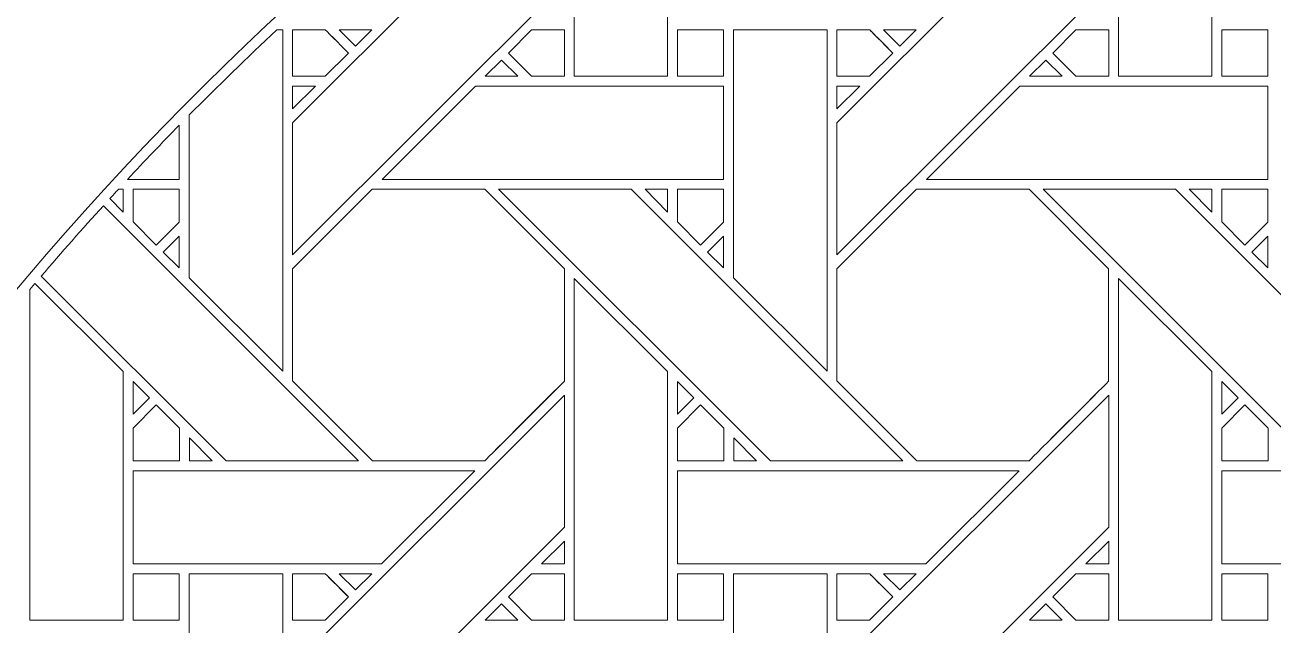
# Model space of a CAD drawing. Header units: inches. Extents: x 6.4 to 18.4, y 3.1 to 15.1.
# Drawn here: x 8.359 to 10.534, y 11.892 to 12.939 of the extents above; entities that cross this region are included whole.
import ezdxf

# ---------------------------------------------------------------- set-up
doc = ezdxf.new("R2010")
doc.units = ezdxf.units.IN
doc.header["$MEASUREMENT"] = 0
doc.layers.add('Design', color=7, linetype='Continuous', lineweight=0)

msp = doc.modelspace()

# ---------------------------------------------------------------- linework, layer by layer
at = {"layer": 'Design'}
for points, knots in [([(12.3829, 15.0948), (9.0691, 15.0948), (6.3829, 12.4085), (6.3829, 9.0948), (6.3829, 5.7811), (9.0691, 3.0948), (12.3829, 3.0948), (15.6966, 3.0948), (18.3829, 5.7811), (18.3829, 9.0948), (18.3829, 12.4085), (15.6966, 15.0948), (12.3829, 15.0948)], [0, 0, 0, 0, 1, 1, 1, 2, 2, 2, 3, 3, 3, 4, 4, 4, 4]), ([(7.399, 10.7636), (7.399, 10.7636), (7.4146, 10.7636), (7.4146, 10.7636), (7.4146, 10.7636), (7.4265, 10.7636), (7.4265, 10.7636), (7.4265, 10.7636), (17.3629, 10.7636), (17.3629, 10.7636), (17.3711, 10.7636), (17.3771, 10.7713), (17.3751, 10.7793), (17.374, 10.7838), (17.3725, 10.7889), (17.3707, 10.7944), (16.6636, 12.8699), (14.6977, 14.3629), (12.3829, 14.3629), (10.0662, 14.3629), (8.0989, 12.8675), (7.3933, 10.7893), (7.3898, 10.779), (7.3884, 10.7717), (7.3905, 10.7675), (7.3918, 10.7649), (7.3945, 10.7636), (7.399, 10.7636)], [0, 0, 0, 0, 1, 1, 1, 2, 2, 2, 3, 3, 3, 4, 4, 4, 5, 5, 5, 6, 6, 6, 7, 7, 7, 8, 8, 8, 9, 9, 9, 9]), ([(10.265, 12.8493), (10.265, 12.8493), (10.265, 13.4452), (10.265, 13.4452), (10.265, 13.4452), (10.4278, 13.283), (10.4278, 13.283), (10.4278, 13.283), (10.4278, 12.8493), (10.4278, 12.8493), (10.4278, 12.8493), (10.265, 12.8493), (10.265, 12.8493)], [0, 0, 0, 0, 1, 1, 1, 2, 2, 2, 3, 3, 3, 4, 4, 4, 4]), ([(9.3163, 13.3564), (9.3335, 13.3689), (9.3508, 13.3812), (9.3682, 13.3934), (9.3682, 13.3934), (9.4791, 13.283), (9.4791, 13.283), (9.4791, 13.283), (9.4791, 12.8493), (9.4791, 12.8493), (9.4791, 12.8493), (9.3163, 12.8493), (9.3163, 12.8493), (9.3163, 12.8493), (9.3163, 13.3564), (9.3163, 13.3564)], [0, 0, 0, 0, 1, 1, 1, 2, 2, 2, 3, 3, 3, 4, 4, 4, 5, 5, 5, 5]), ([(9.2992, 13.0116), (9.2992, 13.0116), (8.8255, 12.5379), (8.8255, 12.5379), (8.8255, 12.5379), (8.8255, 12.768), (8.8255, 12.768), (8.8255, 12.768), (9.2992, 13.2416), (9.2992, 13.2416), (9.2992, 13.2416), (9.2992, 13.0116), (9.2992, 13.0116)], [0, 0, 0, 0, 1, 1, 1, 2, 2, 2, 3, 3, 3, 4, 4, 4, 4]), ([(10.2479, 13.0116), (10.2479, 13.0116), (9.7742, 12.5379), (9.7742, 12.5379), (9.7742, 12.5379), (9.7742, 12.768), (9.7742, 12.768), (9.7742, 12.768), (10.2479, 13.2416), (10.2479, 13.2416), (10.2479, 13.2416), (10.2479, 13.0116), (10.2479, 13.0116)], [0, 0, 0, 0, 1, 1, 1, 2, 2, 2, 3, 3, 3, 4, 4, 4, 4]), ([(8.6454, 12.7817), (8.6952, 12.8321), (8.746, 12.8817), (8.7979, 12.9301), (8.7979, 12.9301), (8.8083, 12.9301), (8.8083, 12.9301), (8.8083, 12.9301), (8.8083, 12.335), (8.8083, 12.335), (8.8083, 12.335), (8.6454, 12.4979), (8.6454, 12.4979), (8.6454, 12.4979), (8.6454, 12.7817), (8.6454, 12.7817)], [0, 0, 0, 0, 1, 1, 1, 2, 2, 2, 3, 3, 3, 4, 4, 4, 5, 5, 5, 5]), ([(8.8255, 12.9301), (8.8255, 12.9301), (8.8825, 12.9301), (8.8825, 12.9301), (8.8877, 12.925), (8.9184, 12.8942), (8.9228, 12.8898), (8.9228, 12.8898), (8.8824, 12.8494), (8.8824, 12.8494), (8.8824, 12.8494), (8.8255, 12.8494), (8.8255, 12.8494), (8.8255, 12.8494), (8.8255, 12.9301), (8.8255, 12.9301)], [0, 0, 0, 0, 1, 1, 1, 2, 2, 2, 3, 3, 3, 4, 4, 4, 5, 5, 5, 5]), ([(8.9228, 12.8898), (8.9228, 12.8898), (8.8824, 12.8494), (8.8824, 12.8494), (8.8824, 12.8494), (8.8255, 12.8494), (8.8255, 12.8494), (8.8255, 12.8494), (8.8255, 12.9301), (8.8255, 12.9301), (8.8255, 12.9301), (8.8825, 12.9301), (8.8825, 12.9301), (8.8878, 12.9249), (8.9186, 12.8941), (8.9228, 12.8898)], [0, 0, 0, 0, 1, 1, 1, 2, 2, 2, 3, 3, 3, 4, 4, 4, 5, 5, 5, 5]), ([(8.9069, 12.9301), (8.9069, 12.9301), (8.9634, 12.9301), (8.9634, 12.9301), (8.9634, 12.9301), (8.9351, 12.9019), (8.9351, 12.9019), (8.9351, 12.9019), (8.9069, 12.9301), (8.9069, 12.9301)], [0, 0, 0, 0, 1, 1, 1, 2, 2, 2, 3, 3, 3, 3]), ([(9.2991, 12.8494), (9.2991, 12.8494), (9.242, 12.8494), (9.242, 12.8494), (9.242, 12.8494), (9.2017, 12.8897), (9.2017, 12.8897), (9.2017, 12.8897), (9.2421, 12.9302), (9.2421, 12.9302), (9.2421, 12.9302), (9.2991, 12.9302), (9.2991, 12.9302), (9.2991, 12.9302), (9.2991, 12.8494), (9.2991, 12.8494)], [0, 0, 0, 0, 1, 1, 1, 2, 2, 2, 3, 3, 3, 4, 4, 4, 5, 5, 5, 5]), ([(9.2017, 12.8897), (9.2017, 12.8897), (9.2421, 12.9302), (9.2421, 12.9302), (9.2421, 12.9302), (9.2991, 12.9302), (9.2991, 12.9302), (9.2991, 12.9302), (9.2991, 12.8494), (9.2991, 12.8494), (9.2991, 12.8494), (9.242, 12.8494), (9.242, 12.8494), (9.242, 12.8494), (9.2017, 12.8897), (9.2017, 12.8897)], [0, 0, 0, 0, 1, 1, 1, 2, 2, 2, 3, 3, 3, 4, 4, 4, 5, 5, 5, 5]), ([(9.4963, 12.9301), (9.4963, 12.9301), (9.5766, 12.9301), (9.5766, 12.9301), (9.5766, 12.9301), (9.5766, 12.8494), (9.5766, 12.8494), (9.5766, 12.8494), (9.4963, 12.8494), (9.4963, 12.8494), (9.4963, 12.8494), (9.4963, 12.9301), (9.4963, 12.9301)], [0, 0, 0, 0, 1, 1, 1, 2, 2, 2, 3, 3, 3, 4, 4, 4, 4]), ([(9.5766, 12.9301), (9.5766, 12.9301), (9.5766, 12.8494), (9.5766, 12.8494), (9.5766, 12.8494), (9.4963, 12.8494), (9.4963, 12.8494), (9.4963, 12.8494), (9.4963, 12.9301), (9.4963, 12.9301), (9.4963, 12.9301), (9.5766, 12.9301), (9.5766, 12.9301)], [0, 0, 0, 0, 1, 1, 1, 2, 2, 2, 3, 3, 3, 4, 4, 4, 4]), ([(9.5942, 12.4979), (9.5942, 12.4979), (9.5942, 12.9301), (9.5942, 12.9301), (9.5942, 12.9301), (9.7571, 12.9301), (9.7571, 12.9301), (9.7571, 12.9301), (9.7571, 12.335), (9.7571, 12.335), (9.7571, 12.335), (9.5942, 12.4979), (9.5942, 12.4979)], [0, 0, 0, 0, 1, 1, 1, 2, 2, 2, 3, 3, 3, 4, 4, 4, 4]), ([(9.7742, 12.9301), (9.7742, 12.9301), (9.8313, 12.9301), (9.8313, 12.9301), (9.8364, 12.925), (9.8672, 12.8942), (9.8716, 12.8898), (9.8716, 12.8898), (9.8312, 12.8494), (9.8312, 12.8494), (9.8312, 12.8494), (9.7742, 12.8494), (9.7742, 12.8494), (9.7742, 12.8494), (9.7742, 12.9301), (9.7742, 12.9301)], [0, 0, 0, 0, 1, 1, 1, 2, 2, 2, 3, 3, 3, 4, 4, 4, 5, 5, 5, 5]), ([(9.8557, 12.9056), (9.8557, 12.9056), (9.8716, 12.8898), (9.8716, 12.8898), (9.8716, 12.8898), (9.8312, 12.8494), (9.8312, 12.8494), (9.8312, 12.8494), (9.7742, 12.8494), (9.7742, 12.8494), (9.7742, 12.8494), (9.7742, 12.9301), (9.7742, 12.9301), (9.7742, 12.9301), (9.8313, 12.9301), (9.8313, 12.9301), (9.8366, 12.9248), (9.8465, 12.9149), (9.8557, 12.9056)], [0, 0, 0, 0, 1, 1, 1, 2, 2, 2, 3, 3, 3, 4, 4, 4, 5, 5, 5, 6, 6, 6, 6]), ([(9.8556, 12.9301), (9.8556, 12.9301), (9.9121, 12.9301), (9.9121, 12.9301), (9.9121, 12.9301), (9.8838, 12.9019), (9.8838, 12.9019), (9.8838, 12.9019), (9.8556, 12.9301), (9.8556, 12.9301)], [0, 0, 0, 0, 1, 1, 1, 2, 2, 2, 3, 3, 3, 3]), ([(10.1908, 12.8494), (10.1908, 12.8494), (10.1504, 12.8897), (10.1504, 12.8897), (10.1504, 12.8897), (10.1908, 12.9302), (10.1908, 12.9302), (10.1908, 12.9302), (10.2479, 12.9302), (10.2479, 12.9302), (10.2479, 12.9302), (10.2479, 12.8494), (10.2479, 12.8494), (10.2479, 12.8494), (10.1908, 12.8494), (10.1908, 12.8494)], [0, 0, 0, 0, 1, 1, 1, 2, 2, 2, 3, 3, 3, 4, 4, 4, 5, 5, 5, 5]), ([(10.2479, 12.9302), (10.2479, 12.9302), (10.2479, 12.8494), (10.2479, 12.8494), (10.2479, 12.8494), (10.1908, 12.8494), (10.1908, 12.8494), (10.1908, 12.8494), (10.1504, 12.8897), (10.1504, 12.8897), (10.1504, 12.8897), (10.1908, 12.9302), (10.1908, 12.9302), (10.1908, 12.9302), (10.2479, 12.9302), (10.2479, 12.9302)], [0, 0, 0, 0, 1, 1, 1, 2, 2, 2, 3, 3, 3, 4, 4, 4, 5, 5, 5, 5]), ([(10.5253, 12.8494), (10.5253, 12.8494), (10.4451, 12.8494), (10.4451, 12.8494), (10.4451, 12.8494), (10.4451, 12.9301), (10.4451, 12.9301), (10.4451, 12.9301), (10.5253, 12.9301), (10.5253, 12.9301), (10.5253, 12.9301), (10.5253, 12.8494), (10.5253, 12.8494)], [0, 0, 0, 0, 1, 1, 1, 2, 2, 2, 3, 3, 3, 4, 4, 4, 4]), ([(10.5253, 12.9301), (10.5253, 12.9301), (10.5253, 12.8494), (10.5253, 12.8494), (10.5253, 12.8494), (10.4451, 12.8494), (10.4451, 12.8494), (10.4451, 12.8494), (10.4451, 12.9301), (10.4451, 12.9301), (10.4451, 12.9301), (10.5253, 12.9301), (10.5253, 12.9301)], [0, 0, 0, 0, 1, 1, 1, 2, 2, 2, 3, 3, 3, 4, 4, 4, 4]), ([(9.2178, 12.8493), (9.2178, 12.8493), (9.1613, 12.8493), (9.1613, 12.8493), (9.1613, 12.8493), (9.1896, 12.8776), (9.1896, 12.8776), (9.1896, 12.8776), (9.2178, 12.8493), (9.2178, 12.8493)], [0, 0, 0, 0, 1, 1, 1, 2, 2, 2, 3, 3, 3, 3]), ([(10.1666, 12.8493), (10.1666, 12.8493), (10.11, 12.8493), (10.11, 12.8493), (10.11, 12.8493), (10.1383, 12.8776), (10.1383, 12.8776), (10.1383, 12.8776), (10.1666, 12.8493), (10.1666, 12.8493)], [0, 0, 0, 0, 1, 1, 1, 2, 2, 2, 3, 3, 3, 3]), ([(8.8653, 12.8322), (8.8653, 12.8322), (8.8255, 12.7924), (8.8255, 12.7924), (8.8255, 12.7924), (8.8255, 12.8322), (8.8255, 12.8322), (8.8255, 12.8322), (8.8653, 12.8322), (8.8653, 12.8322)], [0, 0, 0, 0, 1, 1, 1, 2, 2, 2, 3, 3, 3, 3]), ([(9.5766, 12.8322), (9.5766, 12.8322), (9.5766, 12.6694), (9.5766, 12.6694), (9.5766, 12.6694), (8.9813, 12.6694), (8.9813, 12.6694), (8.9813, 12.6694), (9.1442, 12.8322), (9.1442, 12.8322), (9.1442, 12.8322), (9.5766, 12.8322), (9.5766, 12.8322)], [0, 0, 0, 0, 1, 1, 1, 2, 2, 2, 3, 3, 3, 4, 4, 4, 4]), ([(9.8141, 12.8322), (9.8141, 12.8322), (9.7742, 12.7924), (9.7742, 12.7924), (9.7742, 12.7924), (9.7742, 12.8322), (9.7742, 12.8322), (9.7742, 12.8322), (9.8141, 12.8322), (9.8141, 12.8322)], [0, 0, 0, 0, 1, 1, 1, 2, 2, 2, 3, 3, 3, 3]), ([(10.5253, 12.8322), (10.5253, 12.8322), (10.5253, 12.6694), (10.5253, 12.6694), (10.5253, 12.6694), (9.9301, 12.6694), (9.9301, 12.6694), (9.9301, 12.6694), (10.0929, 12.8322), (10.0929, 12.8322), (10.0929, 12.8322), (10.5253, 12.8322), (10.5253, 12.8322)], [0, 0, 0, 0, 1, 1, 1, 2, 2, 2, 3, 3, 3, 4, 4, 4, 4]), ([(8.6279, 12.7639), (8.6279, 12.7639), (8.6279, 12.6694), (8.6279, 12.6694), (8.6279, 12.6694), (8.5378, 12.6694), (8.5378, 12.6694), (8.5674, 12.7012), (8.5974, 12.7328), (8.6279, 12.7639)], [0, 0, 0, 0, 1, 1, 1, 2, 2, 2, 3, 3, 3, 3]), ([(8.522, 12.6522), (8.522, 12.6522), (8.5304, 12.6522), (8.5304, 12.6522), (8.5304, 12.6522), (8.5304, 12.6124), (8.5304, 12.6124), (8.5304, 12.6124), (8.5071, 12.636), (8.5071, 12.636), (8.512, 12.6414), (8.517, 12.6468), (8.522, 12.6522)], [0, 0, 0, 0, 1, 1, 1, 2, 2, 2, 3, 3, 3, 4, 4, 4, 4]), ([(8.5476, 12.6523), (8.5476, 12.6523), (8.6278, 12.6523), (8.6278, 12.6523), (8.6278, 12.6523), (8.6278, 12.5947), (8.6278, 12.5947), (8.6278, 12.5947), (8.5879, 12.5547), (8.5879, 12.5547), (8.5879, 12.5547), (8.5476, 12.5951), (8.5476, 12.5951), (8.5476, 12.5951), (8.5476, 12.6523), (8.5476, 12.6523)], [0, 0, 0, 0, 1, 1, 1, 2, 2, 2, 3, 3, 3, 4, 4, 4, 5, 5, 5, 5]), ([(8.5879, 12.5547), (8.5879, 12.5547), (8.5476, 12.5951), (8.5476, 12.5951), (8.5476, 12.5951), (8.5476, 12.6523), (8.5476, 12.6523), (8.5476, 12.6523), (8.6278, 12.6523), (8.6278, 12.6523), (8.6278, 12.6523), (8.6278, 12.5947), (8.6278, 12.5947), (8.6278, 12.5947), (8.5879, 12.5547), (8.5879, 12.5547)], [0, 0, 0, 0, 1, 1, 1, 2, 2, 2, 3, 3, 3, 4, 4, 4, 5, 5, 5, 5]), ([(8.8255, 12.5135), (8.8255, 12.5135), (8.9642, 12.6523), (8.9642, 12.6523), (8.9642, 12.6523), (9.1604, 12.6523), (9.1604, 12.6523), (9.1604, 12.6523), (9.2991, 12.5135), (9.2991, 12.5135), (9.2991, 12.5135), (9.2991, 12.3173), (9.2991, 12.3173), (9.2813, 12.2994), (9.1694, 12.1876), (9.1604, 12.1786), (9.1604, 12.1786), (8.9647, 12.1786), (8.9647, 12.1786), (8.9647, 12.1786), (8.8255, 12.3179), (8.8255, 12.3179), (8.8255, 12.3179), (8.8255, 12.5135), (8.8255, 12.5135)], [0, 0, 0, 0, 1, 1, 1, 2, 2, 2, 3, 3, 3, 4, 4, 4, 5, 5, 5, 6, 6, 6, 7, 7, 7, 8, 8, 8, 8]), ([(9.1604, 12.6523), (9.1604, 12.6523), (9.2991, 12.5135), (9.2991, 12.5135), (9.2991, 12.5135), (9.2991, 12.3173), (9.2991, 12.3173), (9.281, 12.2991), (9.1691, 12.1874), (9.1604, 12.1786), (9.1604, 12.1786), (8.9647, 12.1786), (8.9647, 12.1786), (8.9647, 12.1786), (8.8255, 12.3179), (8.8255, 12.3179), (8.8255, 12.3179), (8.8255, 12.5135), (8.8255, 12.5135), (8.8255, 12.5135), (8.9642, 12.6523), (8.9642, 12.6523), (8.9642, 12.6523), (9.1604, 12.6523), (9.1604, 12.6523)], [0, 0, 0, 0, 1, 1, 1, 2, 2, 2, 3, 3, 3, 4, 4, 4, 5, 5, 5, 6, 6, 6, 7, 7, 7, 8, 8, 8, 8]), ([(9.8892, 12.1786), (9.8892, 12.1786), (9.6582, 12.1786), (9.6582, 12.1786), (9.6582, 12.1786), (9.1846, 12.6522), (9.1846, 12.6522), (9.1846, 12.6522), (9.4156, 12.6522), (9.4156, 12.6522), (9.4156, 12.6522), (9.8892, 12.1786), (9.8892, 12.1786)], [0, 0, 0, 0, 1, 1, 1, 2, 2, 2, 3, 3, 3, 4, 4, 4, 4]), ([(9.4397, 12.6522), (9.4397, 12.6522), (9.4791, 12.6522), (9.4791, 12.6522), (9.4791, 12.6522), (9.4791, 12.6124), (9.4791, 12.6124), (9.4791, 12.6124), (9.4397, 12.6522), (9.4397, 12.6522)], [0, 0, 0, 0, 1, 1, 1, 2, 2, 2, 3, 3, 3, 3]), ([(9.4963, 12.6523), (9.4963, 12.6523), (9.5766, 12.6523), (9.5766, 12.6523), (9.5766, 12.6523), (9.5766, 12.5947), (9.5766, 12.5947), (9.5766, 12.5947), (9.5366, 12.5547), (9.5366, 12.5547), (9.5366, 12.5547), (9.4963, 12.5951), (9.4963, 12.5951), (9.4963, 12.5951), (9.4963, 12.6523), (9.4963, 12.6523)], [0, 0, 0, 0, 1, 1, 1, 2, 2, 2, 3, 3, 3, 4, 4, 4, 5, 5, 5, 5]), ([(9.5766, 12.5947), (9.5766, 12.5947), (9.5366, 12.5547), (9.5366, 12.5547), (9.5366, 12.5547), (9.4963, 12.5951), (9.4963, 12.5951), (9.4963, 12.5951), (9.4963, 12.6523), (9.4963, 12.6523), (9.4963, 12.6523), (9.5766, 12.6523), (9.5766, 12.6523), (9.5766, 12.6523), (9.5766, 12.5947), (9.5766, 12.5947)], [0, 0, 0, 0, 1, 1, 1, 2, 2, 2, 3, 3, 3, 4, 4, 4, 5, 5, 5, 5]), ([(9.7742, 12.5135), (9.7742, 12.5135), (9.9129, 12.6523), (9.9129, 12.6523), (9.9129, 12.6523), (10.1091, 12.6523), (10.1091, 12.6523), (10.1091, 12.6523), (10.2478, 12.5135), (10.2478, 12.5135), (10.2478, 12.5135), (10.2478, 12.3173), (10.2478, 12.3173), (10.23, 12.2994), (10.1181, 12.1876), (10.1091, 12.1786), (10.1091, 12.1786), (9.9134, 12.1786), (9.9134, 12.1786), (9.9134, 12.1786), (9.7742, 12.3179), (9.7742, 12.3179), (9.7742, 12.3179), (9.7742, 12.5135), (9.7742, 12.5135)], [0, 0, 0, 0, 1, 1, 1, 2, 2, 2, 3, 3, 3, 4, 4, 4, 5, 5, 5, 6, 6, 6, 7, 7, 7, 8, 8, 8, 8]), ([(10.1091, 12.6523), (10.1091, 12.6523), (10.2478, 12.5135), (10.2478, 12.5135), (10.2478, 12.5135), (10.2478, 12.3173), (10.2478, 12.3173), (10.2301, 12.2995), (10.1182, 12.1877), (10.1091, 12.1786), (10.1091, 12.1786), (9.9134, 12.1786), (9.9134, 12.1786), (9.9134, 12.1786), (9.7742, 12.3179), (9.7742, 12.3179), (9.7742, 12.3179), (9.7742, 12.5135), (9.7742, 12.5135), (9.7742, 12.5135), (9.9129, 12.6523), (9.9129, 12.6523), (9.9129, 12.6523), (10.1091, 12.6523), (10.1091, 12.6523)], [0, 0, 0, 0, 1, 1, 1, 2, 2, 2, 3, 3, 3, 4, 4, 4, 5, 5, 5, 6, 6, 6, 7, 7, 7, 8, 8, 8, 8]), ([(10.838, 12.1786), (10.838, 12.1786), (10.6069, 12.1786), (10.6069, 12.1786), (10.6069, 12.1786), (10.1334, 12.6522), (10.1334, 12.6522), (10.1334, 12.6522), (10.3643, 12.6522), (10.3643, 12.6522), (10.3643, 12.6522), (10.838, 12.1786), (10.838, 12.1786)], [0, 0, 0, 0, 1, 1, 1, 2, 2, 2, 3, 3, 3, 4, 4, 4, 4]), ([(10.3884, 12.6522), (10.3884, 12.6522), (10.4279, 12.6522), (10.4279, 12.6522), (10.4279, 12.6522), (10.4279, 12.6124), (10.4279, 12.6124), (10.4279, 12.6124), (10.3884, 12.6522), (10.3884, 12.6522)], [0, 0, 0, 0, 1, 1, 1, 2, 2, 2, 3, 3, 3, 3]), ([(10.445, 12.6523), (10.445, 12.6523), (10.5253, 12.6523), (10.5253, 12.6523), (10.5253, 12.6523), (10.5253, 12.5947), (10.5253, 12.5947), (10.5253, 12.5947), (10.4854, 12.5547), (10.4854, 12.5547), (10.4854, 12.5547), (10.445, 12.5951), (10.445, 12.5951), (10.445, 12.5951), (10.445, 12.6523), (10.445, 12.6523)], [0, 0, 0, 0, 1, 1, 1, 2, 2, 2, 3, 3, 3, 4, 4, 4, 5, 5, 5, 5]), ([(10.5253, 12.5947), (10.5253, 12.5947), (10.4854, 12.5547), (10.4854, 12.5547), (10.4854, 12.5547), (10.445, 12.5951), (10.445, 12.5951), (10.445, 12.5951), (10.445, 12.6523), (10.445, 12.6523), (10.445, 12.6523), (10.5253, 12.6523), (10.5253, 12.6523), (10.5253, 12.6523), (10.5253, 12.5947), (10.5253, 12.5947)], [0, 0, 0, 0, 1, 1, 1, 2, 2, 2, 3, 3, 3, 4, 4, 4, 5, 5, 5, 5]), ([(8.4956, 12.6235), (8.4956, 12.6235), (8.9405, 12.1786), (8.9405, 12.1786), (8.9405, 12.1786), (8.7095, 12.1786), (8.7095, 12.1786), (8.7095, 12.1786), (8.3875, 12.5006), (8.3875, 12.5006), (8.4229, 12.5421), (8.4589, 12.5831), (8.4956, 12.6235)], [0, 0, 0, 0, 1, 1, 1, 2, 2, 2, 3, 3, 3, 4, 4, 4, 4]), ([(8.6279, 12.5704), (8.6279, 12.5704), (8.6279, 12.5152), (8.6279, 12.5152), (8.6279, 12.5152), (8.6001, 12.5426), (8.6001, 12.5426), (8.6001, 12.5426), (8.6279, 12.5704), (8.6279, 12.5704)], [0, 0, 0, 0, 1, 1, 1, 2, 2, 2, 3, 3, 3, 3]), ([(9.5766, 12.5704), (9.5766, 12.5704), (9.5766, 12.5152), (9.5766, 12.5152), (9.5766, 12.5152), (9.5488, 12.5426), (9.5488, 12.5426), (9.5488, 12.5426), (9.5766, 12.5704), (9.5766, 12.5704)], [0, 0, 0, 0, 1, 1, 1, 2, 2, 2, 3, 3, 3, 3]), ([(10.5253, 12.5704), (10.5253, 12.5704), (10.5253, 12.5152), (10.5253, 12.5152), (10.5253, 12.5152), (10.4976, 12.5426), (10.4976, 12.5426), (10.4976, 12.5426), (10.5253, 12.5704), (10.5253, 12.5704)], [0, 0, 0, 0, 1, 1, 1, 2, 2, 2, 3, 3, 3, 3]), ([(8.3676, 12.4772), (8.3676, 12.4772), (8.3764, 12.4876), (8.3764, 12.4876), (8.3764, 12.4876), (8.5303, 12.3343), (8.5303, 12.3343), (8.5303, 12.3343), (8.5303, 11.9006), (8.5303, 11.9006), (8.5303, 11.9006), (8.3676, 11.9006), (8.3676, 11.9006), (8.3676, 11.9006), (8.3676, 12.4772), (8.3676, 12.4772)], [0, 0, 0, 0, 1, 1, 1, 2, 2, 2, 3, 3, 3, 4, 4, 4, 5, 5, 5, 5]), ([(9.3163, 11.9006), (9.3163, 11.9006), (9.3163, 12.4964), (9.3163, 12.4964), (9.3163, 12.4964), (9.4791, 12.3343), (9.4791, 12.3343), (9.4791, 12.3343), (9.4791, 11.9006), (9.4791, 11.9006), (9.4791, 11.9006), (9.3163, 11.9006), (9.3163, 11.9006)], [0, 0, 0, 0, 1, 1, 1, 2, 2, 2, 3, 3, 3, 4, 4, 4, 4]), ([(10.4278, 12.3343), (10.4278, 12.3343), (10.4278, 11.9006), (10.4278, 11.9006), (10.4278, 11.9006), (10.265, 11.9006), (10.265, 11.9006), (10.265, 11.9006), (10.265, 12.4964), (10.265, 12.4964), (10.265, 12.4964), (10.4278, 12.3343), (10.4278, 12.3343)], [0, 0, 0, 0, 1, 1, 1, 2, 2, 2, 3, 3, 3, 4, 4, 4, 4]), ([(8.5476, 12.26), (8.5476, 12.26), (8.5476, 12.3168), (8.5476, 12.3168), (8.5476, 12.3168), (8.5758, 12.2882), (8.5758, 12.2882), (8.5758, 12.2882), (8.5476, 12.26), (8.5476, 12.26)], [0, 0, 0, 0, 1, 1, 1, 2, 2, 2, 3, 3, 3, 3]), ([(9.4964, 12.26), (9.4964, 12.26), (9.4964, 12.3168), (9.4964, 12.3168), (9.4964, 12.3168), (9.5246, 12.2882), (9.5246, 12.2882), (9.5246, 12.2882), (9.4964, 12.26), (9.4964, 12.26)], [0, 0, 0, 0, 1, 1, 1, 2, 2, 2, 3, 3, 3, 3]), ([(10.4451, 12.26), (10.4451, 12.26), (10.4451, 12.3168), (10.4451, 12.3168), (10.4451, 12.3168), (10.4733, 12.2882), (10.4733, 12.2882), (10.4733, 12.2882), (10.4451, 12.26), (10.4451, 12.26)], [0, 0, 0, 0, 1, 1, 1, 2, 2, 2, 3, 3, 3, 3]), ([(9.2992, 12.0628), (9.2992, 12.0628), (8.8255, 11.5892), (8.8255, 11.5892), (8.8255, 11.5892), (8.8255, 11.8193), (8.8255, 11.8193), (8.8255, 11.8193), (9.2992, 12.2929), (9.2992, 12.2929), (9.2992, 12.2929), (9.2992, 12.0628), (9.2992, 12.0628)], [0, 0, 0, 0, 1, 1, 1, 2, 2, 2, 3, 3, 3, 4, 4, 4, 4]), ([(9.7742, 11.8193), (9.7742, 11.8193), (10.2479, 12.2929), (10.2479, 12.2929), (10.2479, 12.2929), (10.2479, 12.0628), (10.2479, 12.0628), (10.2479, 12.0628), (9.7742, 11.5892), (9.7742, 11.5892), (9.7742, 11.5892), (9.7742, 11.8193), (9.7742, 11.8193)], [0, 0, 0, 0, 1, 1, 1, 2, 2, 2, 3, 3, 3, 4, 4, 4, 4]), ([(8.6282, 12.1784), (8.6282, 12.1784), (8.5476, 12.1784), (8.5476, 12.1784), (8.5476, 12.1784), (8.5476, 12.2357), (8.5476, 12.2357), (8.5476, 12.2357), (8.5879, 12.276), (8.5879, 12.276), (8.5879, 12.276), (8.6282, 12.2357), (8.6282, 12.2357), (8.6282, 12.2357), (8.6282, 12.1784), (8.6282, 12.1784)], [0, 0, 0, 0, 1, 1, 1, 2, 2, 2, 3, 3, 3, 4, 4, 4, 5, 5, 5, 5]), ([(8.5879, 12.276), (8.5879, 12.276), (8.6282, 12.2357), (8.6282, 12.2357), (8.6282, 12.2357), (8.6282, 12.1784), (8.6282, 12.1784), (8.6282, 12.1784), (8.5476, 12.1784), (8.5476, 12.1784), (8.5476, 12.1784), (8.5476, 12.2357), (8.5476, 12.2357), (8.5476, 12.2357), (8.5879, 12.276), (8.5879, 12.276)], [0, 0, 0, 0, 1, 1, 1, 2, 2, 2, 3, 3, 3, 4, 4, 4, 5, 5, 5, 5]), ([(9.4963, 12.1784), (9.4963, 12.1784), (9.4963, 12.2357), (9.4963, 12.2357), (9.4963, 12.2357), (9.5367, 12.276), (9.5367, 12.276), (9.5367, 12.276), (9.577, 12.2357), (9.577, 12.2357), (9.577, 12.2357), (9.577, 12.1784), (9.577, 12.1784), (9.577, 12.1784), (9.4963, 12.1784), (9.4963, 12.1784)], [0, 0, 0, 0, 1, 1, 1, 2, 2, 2, 3, 3, 3, 4, 4, 4, 5, 5, 5, 5]), ([(9.5367, 12.276), (9.5367, 12.276), (9.577, 12.2357), (9.577, 12.2357), (9.577, 12.2357), (9.577, 12.1784), (9.577, 12.1784), (9.577, 12.1784), (9.4963, 12.1784), (9.4963, 12.1784), (9.4963, 12.1784), (9.4963, 12.2357), (9.4963, 12.2357), (9.4963, 12.2357), (9.5367, 12.276), (9.5367, 12.276)], [0, 0, 0, 0, 1, 1, 1, 2, 2, 2, 3, 3, 3, 4, 4, 4, 5, 5, 5, 5]), ([(10.5257, 12.2357), (10.5257, 12.2357), (10.5257, 12.1784), (10.5257, 12.1784), (10.5257, 12.1784), (10.4451, 12.1784), (10.4451, 12.1784), (10.4451, 12.1784), (10.4451, 12.2357), (10.4451, 12.2357), (10.4451, 12.2357), (10.4854, 12.276), (10.4854, 12.276), (10.4854, 12.276), (10.5257, 12.2357), (10.5257, 12.2357)], [0, 0, 0, 0, 1, 1, 1, 2, 2, 2, 3, 3, 3, 4, 4, 4, 5, 5, 5, 5]), ([(10.4451, 12.1784), (10.4451, 12.1784), (10.4451, 12.2357), (10.4451, 12.2357), (10.4451, 12.2357), (10.4854, 12.276), (10.4854, 12.276), (10.4854, 12.276), (10.5257, 12.2357), (10.5257, 12.2357), (10.5257, 12.2357), (10.5257, 12.1784), (10.5257, 12.1784), (10.5257, 12.1784), (10.4451, 12.1784), (10.4451, 12.1784)], [0, 0, 0, 0, 1, 1, 1, 2, 2, 2, 3, 3, 3, 4, 4, 4, 5, 5, 5, 5]), ([(8.6455, 12.1786), (8.6455, 12.1786), (8.6455, 12.2184), (8.6455, 12.2184), (8.6455, 12.2184), (8.6853, 12.1786), (8.6853, 12.1786), (8.6853, 12.1786), (8.6455, 12.1786), (8.6455, 12.1786)], [0, 0, 0, 0, 1, 1, 1, 2, 2, 2, 3, 3, 3, 3]), ([(9.5943, 12.1786), (9.5943, 12.1786), (9.5943, 12.2184), (9.5943, 12.2184), (9.5943, 12.2184), (9.634, 12.1786), (9.634, 12.1786), (9.634, 12.1786), (9.5943, 12.1786), (9.5943, 12.1786)], [0, 0, 0, 0, 1, 1, 1, 2, 2, 2, 3, 3, 3, 3]), ([(9.1433, 12.1613), (9.1433, 12.1613), (8.9806, 11.9986), (8.9806, 11.9986), (8.9806, 11.9986), (8.5476, 11.9986), (8.5476, 11.9986), (8.5476, 11.9986), (8.5476, 12.1613), (8.5476, 12.1613), (8.5476, 12.1613), (9.1433, 12.1613), (9.1433, 12.1613)], [0, 0, 0, 0, 1, 1, 1, 2, 2, 2, 3, 3, 3, 4, 4, 4, 4]), ([(9.4964, 11.9986), (9.4964, 11.9986), (9.4964, 12.1613), (9.4964, 12.1613), (9.4964, 12.1613), (10.0921, 12.1613), (10.0921, 12.1613), (10.0921, 12.1613), (9.9293, 11.9986), (9.9293, 11.9986), (9.9293, 11.9986), (9.4964, 11.9986), (9.4964, 11.9986)], [0, 0, 0, 0, 1, 1, 1, 2, 2, 2, 3, 3, 3, 4, 4, 4, 4]), ([(10.4451, 11.9986), (10.4451, 11.9986), (10.4451, 12.1613), (10.4451, 12.1613), (10.4451, 12.1613), (11.0408, 12.1613), (11.0408, 12.1613), (11.0408, 12.1613), (10.8781, 11.9986), (10.8781, 11.9986), (10.8781, 11.9986), (10.4451, 11.9986), (10.4451, 11.9986)], [0, 0, 0, 0, 1, 1, 1, 2, 2, 2, 3, 3, 3, 4, 4, 4, 4]), ([(9.2594, 11.9987), (9.2594, 11.9987), (9.2992, 12.0384), (9.2992, 12.0384), (9.2992, 12.0384), (9.2992, 11.9987), (9.2992, 11.9987), (9.2992, 11.9987), (9.2594, 11.9987), (9.2594, 11.9987)], [0, 0, 0, 0, 1, 1, 1, 2, 2, 2, 3, 3, 3, 3]), ([(10.2081, 11.9987), (10.2081, 11.9987), (10.2479, 12.0384), (10.2479, 12.0384), (10.2479, 12.0384), (10.2479, 11.9987), (10.2479, 11.9987), (10.2479, 11.9987), (10.2081, 11.9987), (10.2081, 11.9987)], [0, 0, 0, 0, 1, 1, 1, 2, 2, 2, 3, 3, 3, 3]), ([(8.6278, 11.9006), (8.6278, 11.9006), (8.5476, 11.9006), (8.5476, 11.9006), (8.5476, 11.9006), (8.5476, 11.9814), (8.5476, 11.9814), (8.5476, 11.9814), (8.6278, 11.9814), (8.6278, 11.9814), (8.6278, 11.9814), (8.6278, 11.9006), (8.6278, 11.9006)], [0, 0, 0, 0, 1, 1, 1, 2, 2, 2, 3, 3, 3, 4, 4, 4, 4]), ([(8.6278, 11.9814), (8.6278, 11.9814), (8.6278, 11.9006), (8.6278, 11.9006), (8.6278, 11.9006), (8.5476, 11.9006), (8.5476, 11.9006), (8.5476, 11.9006), (8.5476, 11.9814), (8.5476, 11.9814), (8.5476, 11.9814), (8.6278, 11.9814), (8.6278, 11.9814)], [0, 0, 0, 0, 1, 1, 1, 2, 2, 2, 3, 3, 3, 4, 4, 4, 4]), ([(8.8083, 11.9814), (8.8083, 11.9814), (8.8083, 11.3863), (8.8083, 11.3863), (8.8083, 11.3863), (8.6454, 11.5492), (8.6454, 11.5492), (8.6454, 11.5492), (8.6454, 11.9814), (8.6454, 11.9814), (8.6454, 11.9814), (8.8083, 11.9814), (8.8083, 11.9814)], [0, 0, 0, 0, 1, 1, 1, 2, 2, 2, 3, 3, 3, 4, 4, 4, 4]), ([(8.8255, 11.9814), (8.8255, 11.9814), (8.8825, 11.9814), (8.8825, 11.9814), (8.8877, 11.9763), (8.9184, 11.9455), (8.9228, 11.9411), (8.9228, 11.9411), (8.8824, 11.9006), (8.8824, 11.9006), (8.8824, 11.9006), (8.8255, 11.9006), (8.8255, 11.9006), (8.8255, 11.9006), (8.8255, 11.9814), (8.8255, 11.9814)], [0, 0, 0, 0, 1, 1, 1, 2, 2, 2, 3, 3, 3, 4, 4, 4, 5, 5, 5, 5]), ([(8.9228, 11.9411), (8.9228, 11.9411), (8.8824, 11.9006), (8.8824, 11.9006), (8.8824, 11.9006), (8.8255, 11.9006), (8.8255, 11.9006), (8.8255, 11.9006), (8.8255, 11.9814), (8.8255, 11.9814), (8.8255, 11.9814), (8.8825, 11.9814), (8.8825, 11.9814), (8.8878, 11.9762), (8.9186, 11.9453), (8.9228, 11.9411)], [0, 0, 0, 0, 1, 1, 1, 2, 2, 2, 3, 3, 3, 4, 4, 4, 5, 5, 5, 5]), ([(8.9351, 11.9532), (8.9351, 11.9532), (8.9069, 11.9814), (8.9069, 11.9814), (8.9069, 11.9814), (8.9634, 11.9814), (8.9634, 11.9814), (8.9634, 11.9814), (8.9351, 11.9532), (8.9351, 11.9532)], [0, 0, 0, 0, 1, 1, 1, 2, 2, 2, 3, 3, 3, 3]), ([(9.242, 11.9006), (9.242, 11.9006), (9.2017, 11.941), (9.2017, 11.941), (9.2017, 11.941), (9.2421, 11.9814), (9.2421, 11.9814), (9.2421, 11.9814), (9.2991, 11.9814), (9.2991, 11.9814), (9.2991, 11.9814), (9.2991, 11.9006), (9.2991, 11.9006), (9.2991, 11.9006), (9.242, 11.9006), (9.242, 11.9006)], [0, 0, 0, 0, 1, 1, 1, 2, 2, 2, 3, 3, 3, 4, 4, 4, 5, 5, 5, 5]), ([(9.2991, 11.9814), (9.2991, 11.9814), (9.2991, 11.9006), (9.2991, 11.9006), (9.2991, 11.9006), (9.242, 11.9006), (9.242, 11.9006), (9.242, 11.9006), (9.2017, 11.941), (9.2017, 11.941), (9.2017, 11.941), (9.2421, 11.9814), (9.2421, 11.9814), (9.2421, 11.9814), (9.2991, 11.9814), (9.2991, 11.9814)], [0, 0, 0, 0, 1, 1, 1, 2, 2, 2, 3, 3, 3, 4, 4, 4, 5, 5, 5, 5]), ([(9.5766, 11.9814), (9.5766, 11.9814), (9.5766, 11.9006), (9.5766, 11.9006), (9.5766, 11.9006), (9.4963, 11.9006), (9.4963, 11.9006), (9.4963, 11.9006), (9.4963, 11.9814), (9.4963, 11.9814), (9.4963, 11.9814), (9.5766, 11.9814), (9.5766, 11.9814)], [0, 0, 0, 0, 1, 1, 1, 2, 2, 2, 3, 3, 3, 4, 4, 4, 4]), ([(9.4963, 11.9006), (9.4963, 11.9006), (9.4963, 11.9814), (9.4963, 11.9814), (9.4963, 11.9814), (9.5766, 11.9814), (9.5766, 11.9814), (9.5766, 11.9814), (9.5766, 11.9006), (9.5766, 11.9006), (9.5766, 11.9006), (9.4963, 11.9006), (9.4963, 11.9006)], [0, 0, 0, 0, 1, 1, 1, 2, 2, 2, 3, 3, 3, 4, 4, 4, 4]), ([(9.7571, 11.9814), (9.7571, 11.9814), (9.7571, 11.3863), (9.7571, 11.3863), (9.7571, 11.3863), (9.5942, 11.5492), (9.5942, 11.5492), (9.5942, 11.5492), (9.5942, 11.9814), (9.5942, 11.9814), (9.5942, 11.9814), (9.7571, 11.9814), (9.7571, 11.9814)], [0, 0, 0, 0, 1, 1, 1, 2, 2, 2, 3, 3, 3, 4, 4, 4, 4]), ([(9.7742, 11.9814), (9.7742, 11.9814), (9.8313, 11.9814), (9.8313, 11.9814), (9.8364, 11.9763), (9.8672, 11.9455), (9.8716, 11.9411), (9.8716, 11.9411), (9.8312, 11.9006), (9.8312, 11.9006), (9.8312, 11.9006), (9.7742, 11.9006), (9.7742, 11.9006), (9.7742, 11.9006), (9.7742, 11.9814), (9.7742, 11.9814)], [0, 0, 0, 0, 1, 1, 1, 2, 2, 2, 3, 3, 3, 4, 4, 4, 5, 5, 5, 5]), ([(9.7742, 11.9814), (9.7742, 11.9814), (9.8313, 11.9814), (9.8313, 11.9814), (9.8366, 11.9761), (9.8465, 11.9662), (9.8558, 11.9569), (9.8558, 11.9569), (9.8716, 11.9411), (9.8716, 11.9411), (9.8716, 11.9411), (9.8312, 11.9006), (9.8312, 11.9006), (9.8312, 11.9006), (9.7742, 11.9006), (9.7742, 11.9006), (9.7742, 11.9006), (9.7742, 11.9814), (9.7742, 11.9814)], [0, 0, 0, 0, 1, 1, 1, 2, 2, 2, 3, 3, 3, 4, 4, 4, 5, 5, 5, 6, 6, 6, 6]), ([(9.9121, 11.9814), (9.9121, 11.9814), (9.8838, 11.9532), (9.8838, 11.9532), (9.8838, 11.9532), (9.8556, 11.9814), (9.8556, 11.9814), (9.8556, 11.9814), (9.9121, 11.9814), (9.9121, 11.9814)], [0, 0, 0, 0, 1, 1, 1, 2, 2, 2, 3, 3, 3, 3]), ([(10.1907, 11.9006), (10.1907, 11.9006), (10.1504, 11.941), (10.1504, 11.941), (10.1504, 11.941), (10.1908, 11.9814), (10.1908, 11.9814), (10.1908, 11.9814), (10.2479, 11.9814), (10.2479, 11.9814), (10.2479, 11.9814), (10.2479, 11.9006), (10.2479, 11.9006), (10.2479, 11.9006), (10.1907, 11.9006), (10.1907, 11.9006)], [0, 0, 0, 0, 1, 1, 1, 2, 2, 2, 3, 3, 3, 4, 4, 4, 5, 5, 5, 5]), ([(10.1504, 11.941), (10.1504, 11.941), (10.1908, 11.9814), (10.1908, 11.9814), (10.1908, 11.9814), (10.2479, 11.9814), (10.2479, 11.9814), (10.2479, 11.9814), (10.2479, 11.9006), (10.2479, 11.9006), (10.2479, 11.9006), (10.1907, 11.9006), (10.1907, 11.9006), (10.1907, 11.9006), (10.1504, 11.941), (10.1504, 11.941)], [0, 0, 0, 0, 1, 1, 1, 2, 2, 2, 3, 3, 3, 4, 4, 4, 5, 5, 5, 5]), ([(10.4451, 11.9814), (10.4451, 11.9814), (10.5253, 11.9814), (10.5253, 11.9814), (10.5253, 11.9814), (10.5253, 11.9006), (10.5253, 11.9006), (10.5253, 11.9006), (10.4451, 11.9006), (10.4451, 11.9006), (10.4451, 11.9006), (10.4451, 11.9814), (10.4451, 11.9814)], [0, 0, 0, 0, 1, 1, 1, 2, 2, 2, 3, 3, 3, 4, 4, 4, 4]), ([(10.4451, 11.9814), (10.4451, 11.9814), (10.5253, 11.9814), (10.5253, 11.9814), (10.5253, 11.9814), (10.5253, 11.9006), (10.5253, 11.9006), (10.5253, 11.9006), (10.4451, 11.9006), (10.4451, 11.9006), (10.4451, 11.9006), (10.4451, 11.9814), (10.4451, 11.9814)], [0, 0, 0, 0, 1, 1, 1, 2, 2, 2, 3, 3, 3, 4, 4, 4, 4]), ([(9.2178, 11.9006), (9.2178, 11.9006), (9.1613, 11.9006), (9.1613, 11.9006), (9.1613, 11.9006), (9.1896, 11.9289), (9.1896, 11.9289), (9.1896, 11.9289), (9.2178, 11.9006), (9.2178, 11.9006)], [0, 0, 0, 0, 1, 1, 1, 2, 2, 2, 3, 3, 3, 3]), ([(10.1666, 11.9006), (10.1666, 11.9006), (10.11, 11.9006), (10.11, 11.9006), (10.11, 11.9006), (10.1383, 11.9289), (10.1383, 11.9289), (10.1383, 11.9289), (10.1666, 11.9006), (10.1666, 11.9006)], [0, 0, 0, 0, 1, 1, 1, 2, 2, 2, 3, 3, 3, 3])]:
    msp.add_open_spline(points, degree=3, knots=knots, dxfattribs=at)

doc.saveas('drawing.dxf')
